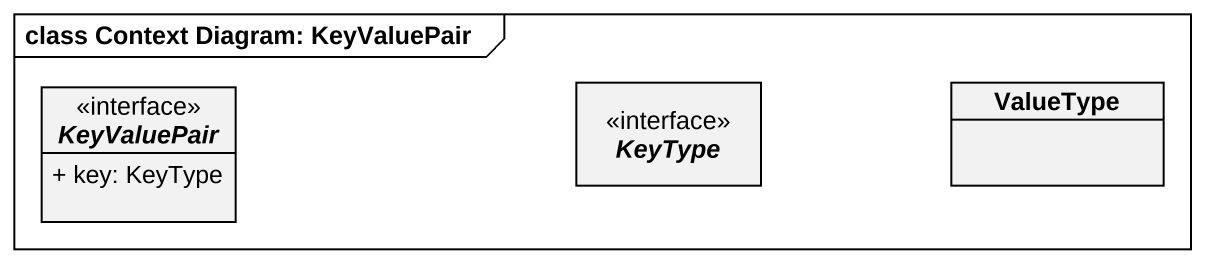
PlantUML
@startuml
mainframe class Context Diagram: KeyValuePair
hide circle
hide empty members
skinparam classAttributeIconSize 0
interface KeyValuePair {
  + key: KeyType
}
interface KeyType
class ValueType
@enduml
